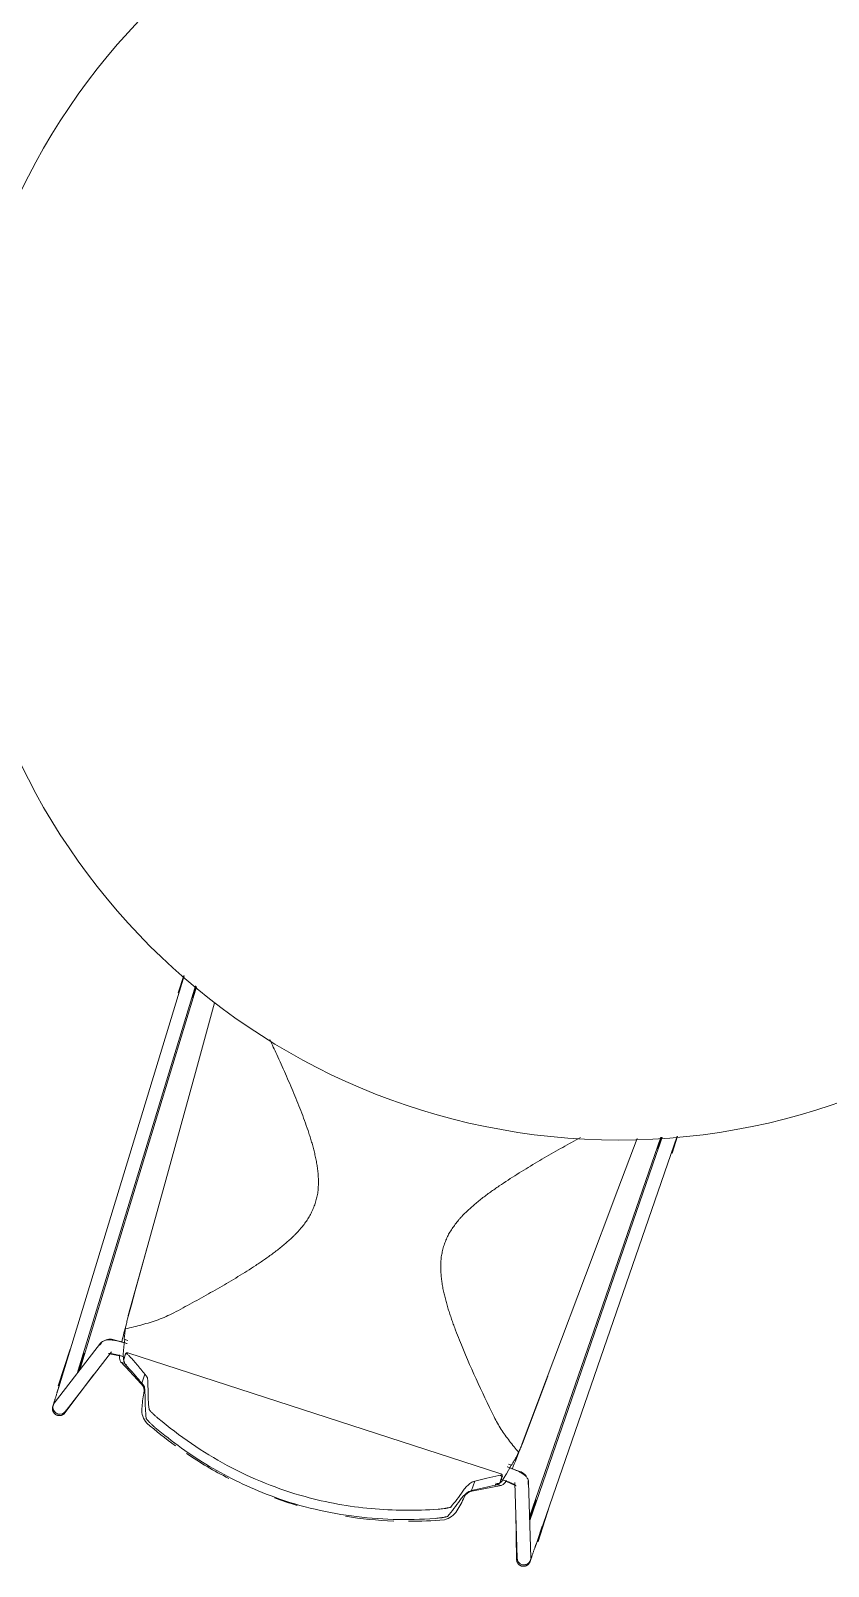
# Model space of a CAD drawing. Header units: inches. Extents: x 1135 to 11974, y 1600 to 2477.
# Drawn here: x 3322 to 3354.4, y 2040.6 to 2103.2 of the extents above; entities that cross this region are included whole.
import ezdxf

# ---------------------------------------------------------------- set-up
doc = ezdxf.new("R2010")
doc.units = ezdxf.units.IN
doc.header["$MEASUREMENT"] = 0
doc.layers.add('I-FURN', color=47, linetype='Continuous', lineweight=9)

# ---------------------------------------------------------------- blocks, each defined once
blk = doc.blocks.new('Combo - Work Table Chairs - Seats 5 - 4-6 Diameter - Combo - Work Table Chairs - Seats 5 - 4-6 Diameter-1874339-MEZ - Tel_Data_Elec Plan')
at = {"layer": 'I-FURN'}
for p, q in [((-37.787, 21.968), (-37.733, 21.951)), ((-37.74, 21.953), (-37.774, 21.963)), ((-36.492, 20.308), (-38.039, 21.473)), ((-37.992, 21.465), (-35.546, 19.577)), ((-35.204, 20.02), (-37.65, 21.908)), ((-37.228, 21.797), (-36.993, 21.726)), ((-20.229, 16.617), (-36.993, 21.725)), ((-36.947, 21.72), (-36.937, 21.752)), ((-36.326, 21.518), (-36.947, 21.72)), ((-35.438, 21.265), (-36.937, 21.752)), ((-36.436, 20.97), (-20.634, 16.155)), ((-36.396, 20.961), (-35.618, 20.709)), ((-35.627, 20.683), (-36.384, 20.93)), ((-35.629, 20.677), (-36.368, 20.917)), ((-20.671, 16.113), (-36.322, 20.882)), ((-35.627, 20.683), (-35.629, 20.677)), ((-35.618, 20.709), (-35.627, 20.683)), ((-35.285, 20.063), (-35.234, 20.024)), ((-35.716, 19.251), (-35.638, 19.653)), ((-35.059, 19.47), (-35.161, 19.157)), ((-40.532, 3.712), (-35.593, 18.913)), ((-36.855, 18.364), (-36.178, 18.996)), ((-35.958, 19.064), (-35.925, 19.073)), ((-35.925, 19.073), (-35.851, 19.073)), ((-35.863, 19.069), (-35.651, 19)), ((-35.639, 19.004), (-35.851, 19.073)), ((-35.745, 19.115), (-35.767, 19.046)), ((-35.597, 18.967), (-35.593, 18.913)), ((-35.092, 18.907), (-35.043, 19.057)), ((-34.075, 18.898), (-34.182, 18.912)), ((-31.294, 18.118), (-34.075, 18.898)), ((-36.836, 18.34), (-36.464, 18.219)), ((-21.101, 16.274), (-21.093, 16.299)), ((-21.039, 16.282), (-20.637, 16.151)), ((-20.923, 16.824), (-20.912, 16.856)), ((-20.217, 16.63), (-20.912, 16.856)), ((-21.103, 16.268), (-21.101, 16.274)), ((-20.661, 16.124), (-21.103, 16.268)), ((-20.656, 16.13), (-21.101, 16.274)), ((-41.055, 3.986), (-41.232, 4.895)), ((-40.827, 4.781), (-41.211, 4.906)), ((-40.911, 3.768), (-40.934, 3.8)), ((-40.907, 3.917), (-40.926, 3.859)), ((-40.885, 3.145), (-43.968, 3.055)), ((-41.004, 3.136), (-40.831, 3.508)), ((-40.861, 3.732), (-40.637, 3.659)), ((-40.754, 3.697), (-40.775, 3.635)), ((-40.635, 3.658), (-40.649, 3.679)), ((-40.327, 3.258), (-40.429, 2.945)), ((-40.17, 3.277), (-40.127, 3.411)), ((-44.05, 2.509), (-44.104, 2.528)), ((-44.09, 2.524), (-44.057, 2.512)), ((-44.016, 3.076), (-42.08, 3.109)), ((-43.952, 2.496), (-40.869, 2.585)), ((-26.8, -2.855), (-42.424, 2.541)), ((-41.609, 2.272), (-42.363, 2.516)), ((-42.358, 2.543), (-41.601, 2.297)), ((-42.337, 2.543), (-41.599, 2.303)), ((-42.28, 2.545), (-26.804, -2.8)), ((-40.896, 2.6), (-40.96, 2.598)), ((-39.406, 2.888), (-39.296, 2.829)), ((-39.296, 2.829), (-36.544, 1.809)), ((-43.319, 2.257), (-43.551, 2.337)), ((-43.319, 2.257), (-26.761, -3.461)), ((-43.289, 2.202), (-43.279, 2.234)), ((-43.289, 2.202), (-41.79, 1.715)), ((-43.279, 2.234), (-42.658, 2.032)), ((-41.601, 2.297), (-41.609, 2.272)), ((-41.599, 2.303), (-41.601, 2.297)), ((-27.266, -2.699), (-27.258, -2.674)), ((-27.258, -2.674), (-27.256, -2.667)), ((-27.258, -2.674), (-26.803, -2.822)), ((-27.256, -2.667), (-26.803, -2.814)), ((-26.801, -2.85), (-27.212, -2.717)), ((-27.447, -3.256), (-27.436, -3.224)), ((-27.447, -3.256), (-26.76, -3.479))]:
    blk.add_line(p, q, dxfattribs=at)
at = {"layer": 'I-FURN', "flags": 128}
for points in [[(-37.954, 21.432), (-37.965, 21.436), (-37.975, 21.44), (-37.986, 21.444), (-37.996, 21.449), (-38.006, 21.454), (-38.016, 21.459), (-38.025, 21.465), (-38.034, 21.472), (-38.043, 21.478), (-38.052, 21.485), (-38.061, 21.493), (-38.069, 21.5), (-38.077, 21.508), (-38.084, 21.517), (-38.091, 21.525), (-38.098, 21.534), (-38.105, 21.543), (-38.111, 21.553), (-38.116, 21.562), (-38.122, 21.572), (-38.127, 21.582), (-38.131, 21.592), (-38.135, 21.603), (-38.139, 21.613), (-38.142, 21.624), (-38.145, 21.635), (-38.147, 21.646), (-38.149, 21.657), (-38.151, 21.668), (-38.152, 21.679), (-38.152, 21.69), (-38.153, 21.702), (-38.152, 21.713), (-38.152, 21.724), (-38.15, 21.735), (-38.149, 21.746), (-38.147, 21.757), (-38.144, 21.768), (-38.141, 21.779), (-38.138, 21.79), (-38.134, 21.8), (-38.13, 21.81), (-38.125, 21.821), (-38.12, 21.831), (-38.115, 21.841), (-38.109, 21.85), (-38.103, 21.859), (-38.096, 21.869), (-38.089, 21.877), (-38.082, 21.886), (-38.075, 21.894), (-38.067, 21.902), (-38.058, 21.91), (-38.05, 21.917), (-38.041, 21.924), (-38.032, 21.93), (-38.023, 21.937), (-38.013, 21.942), (-38.003, 21.948), (-37.993, 21.953), (-37.983, 21.957), (-37.973, 21.962), (-37.962, 21.965), (-37.952, 21.969), (-37.941, 21.972), (-37.93, 21.974), (-37.919, 21.976), (-37.908, 21.978), (-37.897, 21.979), (-37.885, 21.98), (-37.874, 21.98), (-37.863, 21.98), (-37.852, 21.979), (-37.841, 21.978), (-37.83, 21.977), (-37.819, 21.975), (-37.808, 21.973), (-37.797, 21.97), (-37.791, 21.968)], [(-37.774, 21.963), (-37.78, 21.965), (-37.784, 21.966), (-37.788, 21.967), (-37.79, 21.968), (-37.791, 21.968)], [(-37.791, 21.968), (-37.79, 21.968), (-37.788, 21.967), (-37.785, 21.966), (-37.781, 21.965), (-37.775, 21.963), (-37.768, 21.961), (-37.76, 21.959), (-37.751, 21.956), (-37.74, 21.952), (-37.728, 21.949), (-37.715, 21.945), (-37.701, 21.941), (-37.686, 21.936), (-37.669, 21.931), (-37.652, 21.926), (-37.633, 21.92), (-37.614, 21.914), (-37.593, 21.908), (-37.572, 21.901), (-37.549, 21.894), (-37.526, 21.887), (-37.502, 21.88), (-37.477, 21.872), (-37.451, 21.864), (-37.424, 21.856), (-37.397, 21.848), (-37.369, 21.84), (-37.341, 21.831), (-37.312, 21.822), (-37.282, 21.813), (-37.253, 21.804), (-37.222, 21.795), (-37.191, 21.785), (-37.16, 21.776), (-37.129, 21.766), (-37.098, 21.757), (-37.066, 21.747), (-37.034, 21.737), (-37.002, 21.728), (-36.993, 21.725)], [(-37.911, 21.419), (-37.921, 21.422), (-37.929, 21.425), (-37.937, 21.427), (-37.943, 21.429), (-37.947, 21.43), (-37.951, 21.431), (-37.953, 21.432), (-37.954, 21.432)], [(-37.954, 21.432), (-37.954, 21.432), (-37.952, 21.432), (-37.949, 21.431), (-37.944, 21.429), (-37.938, 21.427), (-37.937, 21.427)], [(-35.626, 19.695), (-35.625, 19.693), (-35.625, 19.689), (-35.625, 19.683), (-35.625, 19.675), (-35.625, 19.665), (-35.625, 19.653), (-35.626, 19.64), (-35.627, 19.625), (-35.629, 19.609), (-35.631, 19.592), (-35.633, 19.574), (-35.636, 19.555), (-35.639, 19.535), (-35.642, 19.514), (-35.646, 19.492), (-35.651, 19.469), (-35.655, 19.446), (-35.661, 19.422), (-35.666, 19.398), (-35.672, 19.373), (-35.678, 19.347), (-35.685, 19.322), (-35.691, 19.295), (-35.699, 19.269), (-35.706, 19.242), (-35.714, 19.215), (-35.722, 19.188), (-35.73, 19.161), (-35.739, 19.134), (-35.745, 19.115)], [(-35.204, 20.02), (-35.164, 19.983), (-35.135, 19.946), (-35.113, 19.911), (-35.098, 19.878), (-35.088, 19.848), (-35.08, 19.819), (-35.074, 19.793), (-35.07, 19.767), (-35.068, 19.743), (-35.066, 19.718), (-35.065, 19.694), (-35.065, 19.67), (-35.065, 19.646), (-35.066, 19.622), (-35.068, 19.597), (-35.07, 19.572), (-35.072, 19.546), (-35.075, 19.521), (-35.079, 19.494), (-35.083, 19.467), (-35.087, 19.44), (-35.092, 19.412), (-35.097, 19.384), (-35.102, 19.355), (-35.108, 19.326), (-35.115, 19.297), (-35.121, 19.267), (-35.128, 19.237), (-35.136, 19.207), (-35.144, 19.176), (-35.152, 19.146), (-35.16, 19.115), (-35.169, 19.084), (-35.178, 19.052), (-35.187, 19.021), (-35.197, 18.99), (-35.207, 18.959), (-35.212, 18.942)], [(-36.134, 18.957), (-36.105, 18.983), (-36.073, 19.007), (-36.036, 19.03), (-35.994, 19.051), (-35.943, 19.068), (-35.863, 19.069)], [(-35.051, 19.03), (-35.231, 19.055), (-35.494, 19.086), (-35.665, 19.1), (-35.861, 19.093), (-35.951, 19.062), (-35.955, 19.06)], [(-35.851, 19.073), (-35.883, 19.079), (-35.916, 19.076)], [(-35.651, 19), (-35.631, 18.976), (-35.633, 18.958), (-35.639, 18.941), (-35.648, 18.925), (-35.66, 18.91)], [(-35.593, 18.913), (-35.59, 18.931), (-35.591, 18.95), (-35.598, 18.968), (-35.608, 18.984), (-35.622, 18.996), (-35.639, 19.004)], [(-34.204, 18.919), (-33.637, 18.763), (-33.071, 18.607)], [(-34.075, 18.898), (-34.076, 18.894), (-34.08, 18.882)], [(-33.071, 18.607), (-28.552, 17.364), (-24.162, 16.157), (-21.329, 15.378)], [(-40.827, 4.781), (-40.699, 4.289), (-40.593, 3.798)], [(-40.986, 3.916), (-40.99, 3.933), (-40.993, 3.95)], [(-40.926, 3.859), (-40.93, 3.833), (-40.928, 3.807)], [(-40.861, 3.732), (-40.92, 3.782), (-40.926, 3.859)], [(-40.921, 3.785), (-40.833, 3.682), (-40.723, 3.603), (-40.522, 3.484), (-40.382, 3.407), (-40.173, 3.297)], [(-40.921, 3.785), (-40.92, 3.782), (-40.905, 3.76), (-40.885, 3.743), (-40.861, 3.732)], [(-40.593, 3.798), (-40.592, 3.793), (-40.591, 3.788)], [(-41.019, 3.096), (-41.018, 3.097), (-41.015, 3.1), (-41.011, 3.105), (-41.006, 3.112), (-41.001, 3.12), (-40.994, 3.13), (-40.987, 3.141), (-40.979, 3.153), (-40.971, 3.167), (-40.963, 3.182), (-40.954, 3.198), (-40.945, 3.215), (-40.936, 3.233), (-40.926, 3.252), (-40.916, 3.272), (-40.907, 3.293), (-40.897, 3.315), (-40.887, 3.337), (-40.877, 3.36), (-40.867, 3.384), (-40.857, 3.408), (-40.847, 3.433), (-40.837, 3.458), (-40.828, 3.483), (-40.818, 3.509), (-40.809, 3.536), (-40.799, 3.562), (-40.79, 3.589), (-40.781, 3.616), (-40.775, 3.635)], [(-40.649, 3.679), (-40.762, 3.715), (-40.875, 3.751)], [(-40.869, 2.585), (-40.815, 2.591), (-40.769, 2.604), (-40.732, 2.62), (-40.7, 2.638), (-40.674, 2.656), (-40.651, 2.674), (-40.631, 2.693), (-40.612, 2.711), (-40.596, 2.729), (-40.58, 2.748), (-40.565, 2.767), (-40.551, 2.786), (-40.537, 2.806), (-40.523, 2.826), (-40.51, 2.847), (-40.497, 2.869), (-40.484, 2.891), (-40.471, 2.913), (-40.459, 2.937), (-40.446, 2.961), (-40.433, 2.985), (-40.421, 3.011), (-40.409, 3.036), (-40.396, 3.063), (-40.384, 3.09), (-40.372, 3.117), (-40.36, 3.145), (-40.348, 3.174), (-40.336, 3.203), (-40.324, 3.232), (-40.313, 3.262), (-40.301, 3.292), (-40.29, 3.322), (-40.279, 3.353), (-40.268, 3.383), (-40.258, 3.414), (-40.247, 3.445), (-40.242, 3.462)], [(-40.589, 3.752), (-40.59, 3.734), (-40.594, 3.716), (-40.601, 3.699), (-40.615, 3.684), (-40.649, 3.679)], [(-40.637, 3.659), (-40.615, 3.655), (-40.594, 3.657), (-40.573, 3.664), (-40.556, 3.676), (-40.542, 3.693), (-40.532, 3.712)], [(-40.532, 3.712), (-40.573, 3.664), (-40.635, 3.658)], [(-44.107, 2.53), (-44.117, 2.533), (-44.128, 2.538), (-44.138, 2.542), (-44.148, 2.548), (-44.158, 2.553), (-44.167, 2.559), (-44.177, 2.565), (-44.186, 2.572), (-44.194, 2.579), (-44.203, 2.586), (-44.211, 2.594), (-44.219, 2.602), (-44.226, 2.61), (-44.234, 2.619), (-44.24, 2.627), (-44.247, 2.637), (-44.253, 2.646), (-44.259, 2.656), (-44.264, 2.665), (-44.269, 2.675), (-44.274, 2.686), (-44.278, 2.696), (-44.281, 2.707), (-44.285, 2.717), (-44.288, 2.728), (-44.29, 2.739), (-44.292, 2.75), (-44.294, 2.761), (-44.295, 2.772), (-44.295, 2.784), (-44.296, 2.795), (-44.295, 2.806), (-44.295, 2.817), (-44.293, 2.828), (-44.292, 2.839), (-44.29, 2.85), (-44.287, 2.861), (-44.285, 2.872), (-44.281, 2.883), (-44.277, 2.893), (-44.273, 2.904), (-44.269, 2.914), (-44.264, 2.924), (-44.258, 2.934), (-44.253, 2.943), (-44.246, 2.953), (-44.24, 2.962), (-44.233, 2.971), (-44.226, 2.979), (-44.218, 2.988), (-44.21, 2.995), (-44.202, 3.003), (-44.194, 3.01), (-44.185, 3.017), (-44.176, 3.024), (-44.166, 3.03), (-44.157, 3.036), (-44.147, 3.041), (-44.137, 3.047), (-44.127, 3.051), (-44.117, 3.055), (-44.106, 3.059), (-44.095, 3.063), (-44.085, 3.066), (-44.074, 3.068), (-44.063, 3.07), (-44.052, 3.072), (-44.04, 3.073), (-44.029, 3.074), (-44.018, 3.074), (-44.007, 3.074), (-43.996, 3.074), (-43.985, 3.073), (-43.973, 3.071), (-43.962, 3.069), (-43.951, 3.067), (-43.941, 3.064), (-43.93, 3.061), (-43.924, 3.059)], [(-43.319, 2.257), (-43.35, 2.268), (-43.382, 2.279), (-43.413, 2.29), (-43.444, 2.301), (-43.475, 2.312), (-43.506, 2.322), (-43.537, 2.333), (-43.567, 2.343), (-43.597, 2.353), (-43.626, 2.363), (-43.655, 2.373), (-43.683, 2.383), (-43.71, 2.393), (-43.738, 2.402), (-43.764, 2.411), (-43.79, 2.42), (-43.814, 2.429), (-43.839, 2.437), (-43.862, 2.445), (-43.884, 2.453), (-43.906, 2.46), (-43.926, 2.467), (-43.946, 2.474), (-43.964, 2.48), (-43.982, 2.486), (-43.999, 2.492), (-44.014, 2.497), (-44.028, 2.502), (-44.041, 2.507), (-44.053, 2.511), (-44.064, 2.515), (-44.074, 2.518), (-44.082, 2.521), (-44.09, 2.524), (-44.095, 2.526), (-44.1, 2.527), (-44.104, 2.528), (-44.106, 2.529), (-44.107, 2.53)], [(-44.107, 2.53), (-44.106, 2.529), (-44.104, 2.529), (-44.101, 2.528), (-44.097, 2.526), (-44.091, 2.524), (-44.09, 2.524)], [(-43.907, 3.053), (-43.913, 3.055), (-43.918, 3.057), (-43.921, 3.058), (-43.923, 3.059), (-43.924, 3.059)], [(-43.924, 3.059), (-43.924, 3.059), (-43.922, 3.058), (-43.918, 3.057), (-43.914, 3.055), (-43.908, 3.054), (-43.902, 3.051), (-43.893, 3.048), (-43.884, 3.045)], [(-39.292, 2.842), (-39.295, 2.832), (-39.296, 2.829)], [(-32.439, 0.264), (-35.864, 1.553), (-39.292, 2.843)], [(-26.855, -1.838), (-28.94, -1.053), (-32.439, 0.264)]]:
    blk.add_lwpolyline(points, dxfattribs=at)
at = {"layer": 'I-FURN'}
blk.add_circle((0.083, -1.083), 27, dxfattribs=at)
for centre, radius, start, end in [((-37.869, 21.698), 0.282, 129.96994, 172.55653), ((-37.869, 21.698), 0.282, 219.16, 233), ((-35.535, 19.624), 0.5, 43.54084, 53), ((-35.535, 19.624), 0.5, 342, 33.12837), ((-39.998, 23.092), 5.601, 313, 315.98648), ((-37.763, 19.839), 1.904, 332.62644, 340.40663), ((-35.829, 18.987), 0.255, 97.40595, 123.41895), ((-35.705, 18.036), 1.215, 88.7092, 97.40595), ((-42.232, -11.101), 31.074, 75.41417, 76.85093), ((-37.921, 17.524), 0.817, 86.09559, 130.80645), ((-38.208, 13.32), 5.03, 78.85925, 86.09559), ((-37.152, 18.682), 0.435, 258.85925, 313), ((-26.257, 7.475), 16.204, 138.83193, 144.11259), ((-26.257, 7.475), 16.204, 146.06055, 153.13582), ((-26.257, 7.475), 16.204, 160.28464, 163.71444), ((-26.257, 7.475), 16.204, 170.88359, 177.85412), ((-26.257, 7.475), 16.204, 179.97796, 185.1698), ((-41.6, 6.202), 0.817, 193.21962, 237.90441), ((-39.361, 9.771), 5.03, 237.90441, 245.14075), ((-41.659, 4.812), 0.435, 11, 65.14075), ((-46.553, 2.917), 5.601, 8.01352, 11), ((-42.833, 4.236), 1.904, 343.59337, 351.42106), ((-40.767, 3.788), 0.255, 200.58105, 226.59405), ((-40.108, 4.485), 1.215, 226.59405, 235.2908), ((-28.262, 31.894), 31.074, 247.14907, 248.85647), ((-44.012, 2.794), 0.282, 141.12826, 196.76806), ((-44.012, 2.794), 0.282, 91, 108.18813), ((-40.904, 3.1), 0.5, 271, 280.45916), ((-40.904, 3.1), 0.5, 290.87163, 342)]:
    blk.add_arc(centre, radius, start, end, dxfattribs=at)
for centre, major_axis, ratio, start_param, end_param in [((-37.822, 21.685), (0.082, 0.268), 0.978148, 0.261799, 2.879793), ((-37.821, 21.686), (0.171, 0.222), 0.978271, 0.336241, 2.954235), ((-37.821, 21.686), (0.171, 0.222), 0.978271, 0.074441, 0.336241), ((-43.965, 2.777), (0.091, 0.265), 0.978148, 0.261799, 3.141593), ((-43.96, 2.776), (-0.008, 0.28), 0.978271, 0.710957, 2.805352), ((-43.96, 2.776), (-0.008, 0.28), 0.978271, 6.208744, 6.732343), ((-43.96, 2.776), (-0.008, 0.28), 0.978271, 2.805352, 3.067151)]:
    blk.add_ellipse(centre, major_axis=major_axis, ratio=ratio, start_param=start_param, end_param=end_param, dxfattribs=at)
for points in [[(-36.836, 18.34), (-36.712, 18.44), (-36.472, 18.642), (-36.244, 18.851), (-36.134, 18.957)], [(-35.687, 18.881), (-35.81, 18.767), (-36.062, 18.543), (-36.328, 18.326), (-36.464, 18.219)], [(-34.831, 19.039), (-34.867, 19.043), (-34.939, 19.05), (-35.009, 19.055), (-35.043, 19.057)], [(-34.699, 19.022), (-34.717, 19.024), (-34.75, 19.029), (-34.795, 19.035), (-34.82, 19.038), (-34.831, 19.039)], [(-34.613, 19.009), (-34.628, 19.011), (-34.656, 19.016), (-34.685, 19.02), (-34.699, 19.022)], [(-34.204, 18.919), (-34.272, 18.937), (-34.407, 18.971), (-34.544, 18.997), (-34.613, 19.009)], [(-38.26, 18.167), (-38.128, 18.179), (-37.861, 18.197), (-37.59, 18.204), (-37.453, 18.205)], [(-37.453, 18.205), (-37.384, 18.206), (-37.244, 18.21), (-37.099, 18.22), (-37.025, 18.226)], [(-37.025, 18.226), (-37, 18.228), (-36.944, 18.249), (-36.874, 18.305), (-36.836, 18.34)], [(-36.464, 18.219), (-36.502, 18.184), (-36.573, 18.129), (-36.631, 18.108), (-36.656, 18.106)], [(-37.092, 18.088), (-37.231, 18.088), (-37.502, 18.08), (-37.761, 18.06), (-37.888, 18.047)], [(-36.656, 18.106), (-36.732, 18.1), (-36.88, 18.092), (-37.023, 18.088), (-37.092, 18.088)], [(-22.823, 13.127), (-23.025, 13.033), (-23.228, 12.939), (-23.431, 12.846)], [(-41.61, 5.388), (-41.725, 5.463), (-41.948, 5.622), (-42.156, 5.792), (-42.255, 5.881)], [(-41.88, 5.759), (-41.781, 5.671), (-41.575, 5.5), (-41.351, 5.342), (-41.234, 5.265)], [(-41.3, 5.103), (-41.35, 5.163), (-41.452, 5.27), (-41.557, 5.353), (-41.61, 5.388)], [(-41.211, 4.906), (-41.223, 4.95), (-41.25, 5.028), (-41.282, 5.082), (-41.3, 5.103)], [(-41.234, 5.265), (-41.18, 5.23), (-41.073, 5.147), (-40.969, 5.039), (-40.918, 4.979)], [(-40.993, 3.95), (-41.022, 4.108), (-41.087, 4.427), (-41.167, 4.746), (-41.211, 4.906)], [(-40.918, 4.979), (-40.9, 4.957), (-40.866, 4.903), (-40.839, 4.826), (-40.827, 4.781)], [(-40.17, 3.277), (-40.141, 3.259), (-40.082, 3.223), (-40.019, 3.186), (-39.988, 3.168)], [(-39.988, 3.168), (-39.978, 3.163), (-39.956, 3.15), (-39.916, 3.129), (-39.887, 3.113), (-39.871, 3.104)], [(-39.871, 3.104), (-39.834, 3.085), (-39.76, 3.047), (-39.684, 3.01), (-39.646, 2.992)], [(-39.646, 2.992), (-39.588, 2.965), (-39.471, 2.913), (-39.352, 2.865), (-39.292, 2.843)], [(-27.216, 1.195), (-27.081, 0.955), (-26.947, 0.714), (-26.814, 0.473)]]:
    blk.add_open_spline(points, degree=3, dxfattribs=at)
for points, knots in [([(-34.613, 19.009), (-34.566, 18.783), (-34.483, 18.448), (-34.356, 18.004), (-34.21, 17.565), (-34.069, 17.248), (-33.965, 17.039)], [0, 0, 0, 0, 0.333333, 0.5, 0.666667, 1, 1, 1, 1]), ([(-38.633, 17.805), (-38.606, 17.837), (-38.551, 17.9), (-38.484, 17.972), (-38.434, 18.023), (-38.398, 18.058), (-38.365, 18.089), (-38.326, 18.125), (-38.285, 18.157), (-38.266, 18.167), (-38.26, 18.167)], [-1, -1, -1, -1, -0.833333, -0.666667, -0.583333, -0.5, -0.416667, -0.333333, -0.166667, 0, 0, 0, 0]), ([(-42.343, 6.393), (-42.385, 6.962), (-42.412, 8.1), (-42.275, 9.809), (-41.952, 11.493), (-41.338, 13.457), (-40.49, 15.211), (-39.488, 16.738), (-38.928, 17.457), (-38.633, 17.805)], [-1, -1, -1, -1, -0.861111, -0.722222, -0.583333, -0.444444, -0.222222, -0.111111, 0, 0, 0, 0]), ([(-38.258, 17.683), (-38.626, 17.247), (-39.316, 16.341), (-40.21, 14.879), (-40.938, 13.326), (-41.596, 11.377), (-41.941, 9.46), (-42.029, 7.636), (-41.999, 6.726), (-41.966, 6.271)], [-1, -1, -1, -1, -0.861111, -0.722222, -0.583333, -0.444444, -0.222222, -0.111111, 0, 0, 0, 0]), ([(-37.888, 18.047), (-37.894, 18.046), (-37.913, 18.036), (-37.953, 18.004), (-37.992, 17.968), (-38.024, 17.937), (-38.06, 17.901), (-38.11, 17.85), (-38.176, 17.778), (-38.231, 17.715), (-38.258, 17.683)], [-1, -1, -1, -1, -0.833333, -0.666667, -0.583333, -0.5, -0.416667, -0.333333, -0.166667, 0, 0, 0, 0]), ([(-23.431, 12.846), (-23.693, 12.726), (-24.219, 12.489), (-25.015, 12.146), (-25.684, 11.876), (-26.226, 11.675), (-26.568, 11.557), (-26.844, 11.471), (-27.051, 11.407), (-27.26, 11.349), (-27.47, 11.298), (-27.683, 11.252), (-27.896, 11.21), (-28.075, 11.182), (-28.218, 11.166), (-28.326, 11.158), (-28.434, 11.152), (-28.579, 11.147), (-28.761, 11.148), (-28.978, 11.161), (-29.19, 11.193), (-29.398, 11.245), (-29.606, 11.314), (-29.808, 11.398), (-30.001, 11.494), (-30.183, 11.605), (-30.358, 11.733), (-30.498, 11.848), (-30.607, 11.943), (-30.688, 12.015), (-30.766, 12.088), (-30.868, 12.19), (-30.991, 12.322), (-31.132, 12.485), (-31.271, 12.651), (-31.406, 12.818), (-31.536, 12.991), (-31.662, 13.166), (-31.787, 13.341), (-31.909, 13.518), (-32.068, 13.758), (-32.34, 14.18), (-32.712, 14.792), (-33.142, 15.536), (-33.558, 16.286), (-33.83, 16.788), (-33.965, 17.039)], [-1, -1, -1, -1, -0.9375, -0.875, -0.8125, -0.78125, -0.75, -0.734375, -0.71875, -0.703125, -0.6875, -0.671875, -0.65625, -0.640625, -0.632812, -0.625, -0.617188, -0.609375, -0.59375, -0.578125, -0.5625, -0.546875, -0.53125, -0.515625, -0.5, -0.484375, -0.46875, -0.453125, -0.445312, -0.4375, -0.429688, -0.421875, -0.40625, -0.390625, -0.375, -0.359375, -0.34375, -0.328125, -0.3125, -0.296875, -0.28125, -0.25, -0.1875, -0.125, -0.0625, 0, 0, 0, 0]), ([(-42.255, 5.881), (-42.26, 5.885), (-42.27, 5.904), (-42.283, 5.954), (-42.294, 6.006), (-42.302, 6.05), (-42.31, 6.1), (-42.321, 6.171), (-42.332, 6.268), (-42.339, 6.351), (-42.343, 6.393)], [-1, -1, -1, -1, -0.833333, -0.666667, -0.583333, -0.5, -0.416667, -0.333333, -0.166667, 0, 0, 0, 0]), ([(-41.966, 6.271), (-41.962, 6.229), (-41.955, 6.145), (-41.944, 6.048), (-41.933, 5.977), (-41.926, 5.928), (-41.917, 5.883), (-41.907, 5.831), (-41.893, 5.782), (-41.884, 5.763), (-41.88, 5.759)], [-1, -1, -1, -1, -0.833333, -0.666667, -0.583333, -0.5, -0.416667, -0.333333, -0.166667, 0, 0, 0, 0]), ([(-38.203, 3.995), (-37.69, 4.244), (-36.657, 4.732), (-35.476, 5.249), (-34.74, 5.535), (-34.471, 5.635), (-34.268, 5.707), (-34.064, 5.776), (-33.859, 5.843), (-33.652, 5.906), (-33.444, 5.962), (-33.235, 6.014), (-33.024, 6.063), (-32.847, 6.098), (-32.705, 6.12), (-32.599, 6.133), (-32.492, 6.144), (-32.348, 6.157), (-32.167, 6.168), (-31.95, 6.169), (-31.736, 6.151), (-31.524, 6.116), (-31.311, 6.065), (-31.103, 5.998), (-30.904, 5.918), (-30.714, 5.819), (-30.53, 5.702), (-30.353, 5.574), (-30.211, 5.462), (-30.102, 5.369), (-29.995, 5.272), (-29.867, 5.144), (-29.719, 4.984), (-29.574, 4.822), (-29.434, 4.658), (-29.3, 4.488), (-29.169, 4.314), (-29.04, 4.14), (-28.914, 3.964), (-28.75, 3.726), (-28.47, 3.305), (-28.086, 2.693), (-27.645, 1.948), (-27.358, 1.447), (-27.216, 1.195)], [-1, -1, -1, -1, -0.875, -0.75, -0.71875, -0.703125, -0.6875, -0.671875, -0.65625, -0.640625, -0.625, -0.609375, -0.59375, -0.578125, -0.570312, -0.5625, -0.554688, -0.546875, -0.53125, -0.515625, -0.5, -0.484375, -0.46875, -0.453125, -0.4375, -0.421875, -0.40625, -0.390625, -0.375, -0.367188, -0.359375, -0.34375, -0.328125, -0.3125, -0.296875, -0.28125, -0.265625, -0.25, -0.234375, -0.21875, -0.1875, -0.125, -0.0625, 0, 0, 0, 0]), ([(-40.875, 3.751), (-40.879, 3.753), (-40.887, 3.758), (-40.898, 3.765), (-40.907, 3.771), (-40.912, 3.775), (-40.917, 3.779), (-40.92, 3.782), (-40.925, 3.787), (-40.929, 3.792), (-40.933, 3.798), (-40.936, 3.802), (-40.938, 3.805), (-40.94, 3.808), (-40.943, 3.812), (-40.946, 3.817), (-40.949, 3.824), (-40.954, 3.831), (-40.959, 3.841), (-40.966, 3.857), (-40.976, 3.882), (-40.982, 3.903), (-40.986, 3.916)], [-1, -1, -1, -1, -0.964286, -0.928571, -0.892857, -0.875, -0.857143, -0.839286, -0.821429, -0.785714, -0.75, -0.732143, -0.714286, -0.696429, -0.678571, -0.642857, -0.607143, -0.571429, -0.5, -0.428571, -0.285714, 0, 0, 0, 0]), ([(-38.203, 3.995), (-38.379, 3.905), (-38.635, 3.76), (-38.957, 3.538), (-39.271, 3.304), (-39.498, 3.12), (-39.646, 2.992)], [0, 0, 0, 0, 0.333333, 0.5, 0.666667, 1, 1, 1, 1])]:
    blk.add_open_spline(points, degree=3, knots=knots, dxfattribs=at)

msp = doc.modelspace()

# ---------------------------------------------------------------- block references
at = {"layer": 'I-FURN', "rotation": 90.00000000000007}
msp.add_blockref('Combo - Work Table Chairs - Seats 5 - 4-6 Diameter - Combo - Work Table Chairs - Seats 5 - 4-6 Diameter-1874339-MEZ - Tel_Data_Elec Plan', (3344.823, 2084.921), dxfattribs=at)

doc.saveas('drawing.dxf')
